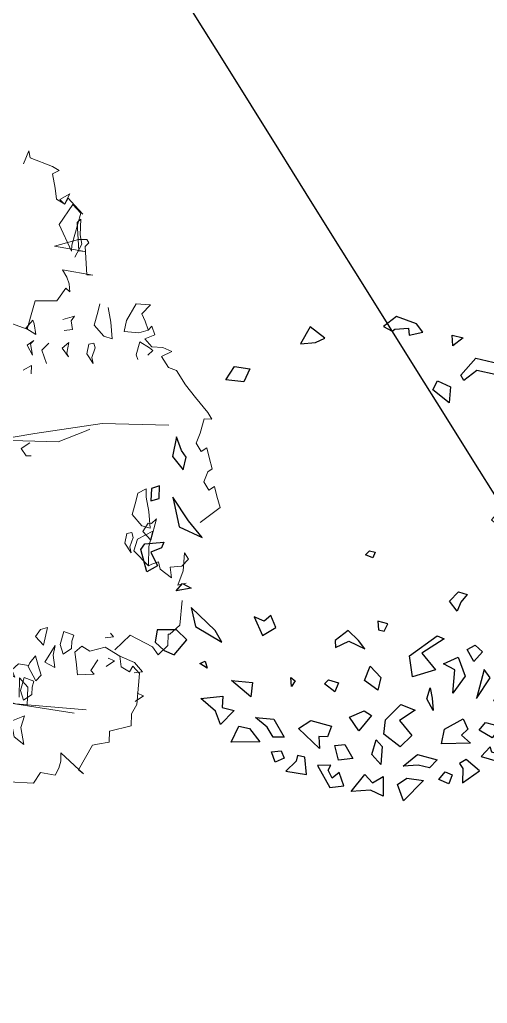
# Model space of a CAD drawing. Extents: x 604418 to 606014, y 1310869 to 1312555.
# Drawn here: x 605639.1 to 605643.42, y 1311132.29 to 1311141.39 of the extents above; entities that cross this region are included whole.
import ezdxf

# ---------------------------------------------------------------- set-up
doc = ezdxf.new("R2010")
doc.units = 0
doc.header["$MEASUREMENT"] = 0
doc.linetypes.add('SUBTERRANEO', pattern=[4.7625, 3.175, -1.5875])
doc.layers.get('0').update_dxf_attribs({"color": 10})
for name, color, linetype in [('0.CARTOGRAFIA', 8, 'Continuous'), ('LANDSCAPE', 94, 'Continuous'), ('VPORTS', 7, 'Continuous')]:
    doc.layers.add(name, color=color, linetype=linetype)
doc.styles.add('ATTR', font='romans.shx', dxfattribs={"width": 0.8, "height": 0.7})
doc.linetypes.add('RAYAXXX', pattern='A,0.8,["XXX",Standard,S=0.08,R=0,X=0,Y=-0.04],-0.22', length=1.02)

# ---------------------------------------------------------------- blocks, each defined once
blk = doc.blocks.new('mmmm')
at = {"color": 57, "lineweight": 5}
for points in [[(579174.2592, 1339733.9478), (579174.192, 1339733.9232), (579174.1333, 1339733.8943), (579174.0609, 1339733.9621), (579174.0541, 1339733.846), (579174.1896, 1339733.7748), (579174.2785, 1339733.7581), (579174.2853, 1339733.8742), (579174.2618, 1339733.9488), (579174.2312, 1339733.9774), (579174.2985, 1339734.0021), (579174.3332, 1339733.9237), (579174.3956, 1339733.9808), (579174.3986, 1339734.0691), (579174.4273, 1339734.144), (579174.4704, 1339734.0612), (579174.556, 1339734.1209), (579174.5783, 1339734.1843), (579174.6932, 1339734.2584), (579174.7913, 1339734.3417), (579174.91, 1339734.4439), (579174.9601, 1339734.4774), (579174.9608, 1339734.4172), (579175.0749, 1339734.3872), (579175.1575, 1339734.3587), (579175.2221, 1339734.3994), (579175.1921, 1339734.4453), (579175.2676, 1339734.4654), (579175.358, 1339734.4929), (579175.3826, 1339734.4574), (579175.4653, 1339734.4288), (579175.5299, 1339734.4695), (579175.4998, 1339734.5154), (579175.5753, 1339734.5356), (579175.6657, 1339734.5631), (579175.7898, 1339734.4078)], [(579176.1481, 1339734.0035), (579176.0329, 1339733.8844), (579175.9372, 1339733.9107), (579175.87, 1339734.0301), (579175.9947, 1339734.0035), (579176.1481, 1339734.0035), (579176.1346, 1339734.0317), (579176.1157, 1339734.0847), (579176.1731, 1339734.0979), (579176.2401, 1339734.1906), (579176.1539, 1339734.1775), (579176.1444, 1339734.2702), (579176.0869, 1339734.3232), (579176.036, 1339734.2885), (579176.1826, 1339734.2834), (579176.2978, 1339734.2436), (579176.2785, 1339734.31)], [(579176.4197, 1339734.2819), (579176.6163, 1339734.2668), (579176.6919, 1339734.1912), (579176.6919, 1339734.1761), (579176.7826, 1339734.1761), (579176.8582, 1339734.1005), (579176.7977, 1339734.0551), (579176.707, 1339733.8738), (579176.828, 1339733.7528)], [(579174.4625, 1339733.9515), (579174.4242, 1339733.9913), (579174.405, 1339733.9647), (579174.357, 1339733.8851), (579174.4625, 1339733.8588), (579174.5009, 1339733.8719)], [(579177.008, 1339733.9146), (579176.9985, 1339733.9808), (579176.9259, 1339733.9135), (579176.8779, 1339733.7942), (579176.8107, 1339733.675), (579176.8465, 1339733.5542), (579176.8083, 1339733.4881), (579176.8563, 1339733.4348), (579176.9329, 1339733.4483), (579177.0384, 1339733.4614), (579177.0286, 1339733.594), (579176.9999, 1339733.5674), (579176.9137, 1339733.6204)], [(579177.238, 1339733.9278), (579177.1901, 1339733.9942), (579177.1711, 1339733.941)], [(579176.8784, 1339733.7966), (579176.9648, 1339733.8097), (579177.003, 1339733.8759), (579176.9551, 1339733.9025), (579177.0125, 1339733.9555), (579177.2618, 1339733.9423), (579177.3385, 1339733.9025), (579177.4344, 1339733.9025), (579177.4821, 1339733.7301), (579177.5686, 1339733.7301), (579177.5875, 1339733.6374), (579177.5973, 1339733.5976), (579177.7984, 1339733.4916), (579177.8274, 1339733.5314), (579177.6642, 1339733.3459), (579177.7314, 1339733.3459), (579177.7889, 1339733.3327), (579177.8463, 1339733.3061), (579177.8274, 1339733.187), (579177.9135, 1339733.1338), (579177.9092, 1339732.9322)], [(579176.734, 1339733.675), (579176.7245, 1339733.7412), (579176.6958, 1339733.7148)], [(579176.9641, 1339733.6882), (579176.9161, 1339733.7546), (579176.8971, 1339733.7014)], [(579174.0625, 1339733.5569), (579174.1297, 1339733.5434), (579174.2351, 1339733.5171), (579174.3213, 1339733.5964), (579174.3405, 1339733.6628), (579174.2064, 1339733.6496), (579174.0915, 1339733.623)], [(579173.696, 1339733.3452), (579173.5906, 1339733.3982), (579173.5139, 1339733.3848), (579173.3887, 1339733.3855), (579173.4184, 1339733.3573), (579173.6448, 1339733.3769), (579173.6477, 1339733.426), (579173.6108, 1339733.1818), (579173.5517, 1339733.3721), (579173.5517, 1339733.4382), (579173.577, 1339733.4539), (579173.6067, 1339733.4257), (579173.8332, 1339733.4453), (579173.836, 1339733.4945), (579173.7991, 1339733.2502), (579173.8557, 1339733.2865), (579173.9111, 1339733.3065), (579173.9738, 1339733.3152), (579173.9441, 1339733.2801), (579174.029, 1339733.2248), (579174.0479, 1339733.2112), (579174.0533, 1339733.0386), (579174.1676, 1339733.0096), (579174.2821, 1339732.9802), (579174.2199, 1339732.7961)], [(579172.9588, 1339732.9146), (579172.8534, 1339732.9544), (579172.9108, 1339732.9678), (579172.9756, 1339733.1482), (579173.0044, 1339733.2011), (579173.0331, 1339733.1482), (579173.148, 1339733.1748), (579173.2344, 1339733.188), (579173.2726, 1339733.2541), (579173.2247, 1339733.2807), (579173.2821, 1339733.3337), (579173.3493, 1339733.4001)], [(579174.2064, 1339733.3315), (579174.1679, 1339733.3579)], [(579174.1679, 1339733.3579), (579174.1969, 1339733.2651)], [(579174.2736, 1339733.3447), (579174.2064, 1339733.3315)], [(579174.2831, 1339733.2786), (579174.2736, 1339733.3447)], [(579174.379, 1339733.3181), (579174.4652, 1339733.3049)], [(579174.4267, 1339733.2651), (579174.379, 1339733.3181)], [(579174.4939, 1339733.3181), (579174.4267, 1339733.2651)], [(579174.4652, 1339733.3049), (579174.4939, 1339733.3181)], [(579174.39, 1339733.1566), (579174.4475, 1339733.1037)], [(579174.4475, 1339733.1037), (579174.5529, 1339733.1435)], [(579174.2367, 1339733.0373), (579174.2079, 1339733.0241)], [(579174.3231, 1339733.0507), (579174.2367, 1339733.0373)], [(579174.2751, 1339732.9711), (579174.3231, 1339733.0507)], [(579174.3995, 1339733.0109), (579174.3708, 1339733.0373)], [(579174.3708, 1339733.0373), (579174.4093, 1339732.9843)], [(579174.4886, 1339733.0312), (579174.3995, 1339733.0109)], [(579174.4886, 1339733.0312), (579174.4093, 1339732.9843)], [(579175.2959, 1339733.0012), (579175.2959, 1339733.041)], [(579176.973, 1339733.0674), (579176.9635, 1339732.988), (579177.0115, 1339732.9351), (579177.0689, 1339732.9614), (579177.0115, 1339732.8687), (579177.0689, 1339732.8157), (579177.0784, 1339732.7229), (579177.1646, 1339732.7361), (579177.0977, 1339732.6433), (579177.0402, 1339732.6302), (579177.0592, 1339732.5772), (579177.0882, 1339732.5772), (579177.0689, 1339732.4844), (579177.0017, 1339732.4712), (579176.9348, 1339732.4578), (579177.0402, 1339732.418), (579177.0882, 1339732.3387), (579177.1551, 1339732.365), (579177.1359, 1339732.2857), (579177.0017, 1339732.2459), (579176.8773, 1339732.3121), (579176.9443, 1339732.365), (579177.0402, 1339732.418)], [(579177.294, 1339733.0661), (579177.1477, 1339733.0661), (579177.0747, 1339732.9987), (579177.2292, 1339732.9987)], [(579174.2079, 1339733.0241), (579174.2751, 1339732.9711)], [(579174.6393, 1339733.0241), (579174.5721, 1339733.0241)], [(579174.5721, 1339733.0241), (579174.6103, 1339732.9579)], [(579175.1905, 1339733.0278), (579175.2384, 1339732.9614)], [(579175.2384, 1339732.9614), (579175.2959, 1339733.0012)]]:
    blk.add_lwpolyline(points, dxfattribs=at)
at = {"color": 32, "lineweight": 5}
for points in [[(579175.5037, 1339731.5217), (579175.3343, 1339731.9662), (579175.1141, 1339733.0664), (579175.0198, 1339733.6008), (579175.0198, 1339734.1351)], [(579175.5342, 1339731.5281), (579175.4915, 1339731.6205), (579175.3972, 1339731.9348), (579175.2085, 1339732.312), (579175.177, 1339732.7835), (579175.177, 1339733.255), (579175.0827, 1339733.475), (579175.0682, 1339733.504)], [(579176.1292, 1339731.2863), (579176.3693, 1339731.7462), (579176.6237, 1339731.8719), (579176.6551, 1339732.0605), (579176.9067, 1339732.1234), (579177.1269, 1339732.312), (579177.1583, 1339732.5635), (579177.2841, 1339732.9721), (579177.3156, 1339733.5379)], [(579176.0576, 1339731.3061), (579176.2777, 1339731.7687), (579176.6551, 1339731.9977), (579176.8124, 1339732.092), (579177.1583, 1339732.2491), (579177.2212, 1339732.4692), (579177.3459, 1339733.4436)]]:
    blk.add_lwpolyline(points, dxfattribs=at)
at = {"color": 57, "lineweight": 5}
for points in [[(579175.7707, 1339734.0581), (579175.9431, 1339734.0185), (579175.8761, 1339733.9521), (579175.8089, 1339733.9919), (579175.8089, 1339734.0185)], [(579175.8485, 1339734.0092), (579175.7144, 1339733.996), (579175.5995, 1339733.9694), (579175.5323, 1339733.9694), (579175.5705, 1339733.9033), (579175.6377, 1339733.8898), (579175.7431, 1339733.8635), (579175.8293, 1339733.9428)], [(579175.887, 1339733.8635), (579175.9252, 1339733.8766), (579176.0019, 1339733.85), (579176.0499, 1339733.8635), (579175.9732, 1339733.8105), (579175.8965, 1339733.8237)], [(579174.4172, 1339733.5302), (579174.4939, 1339733.5036), (579174.5418, 1339733.5171), (579174.4652, 1339733.4641), (579174.3885, 1339733.4773), (579174.379, 1339733.5171)], [(579173.6003, 1339733.3186), (579173.648, 1339733.3186), (579173.4372, 1339733.2127), (579173.2743, 1339733.3186), (579173.3415, 1339733.3848)], [(579176.7221, 1339733.4217), (579176.6934, 1339733.3421), (579176.7988, 1339733.3157), (579176.8755, 1339733.3421), (579176.8275, 1339733.4085), (579176.7701, 1339733.4085)], [(579173.2743, 1339733.2525), (579173.1882, 1339733.292), (579173.2361, 1339733.2127)], [(579176.8083, 1339733.2759), (579176.9424, 1339733.1963), (579176.9846, 1339733.278), (579176.885, 1339733.2627)], [(579176.7411, 1339733.117), (579176.8083, 1339733.1832), (579176.6647, 1339733.2098), (579176.6836, 1339733.1565)], [(579176.9519, 1339733.0772), (579176.9809, 1339733.0638), (579177.0958, 1339733.1302), (579177.0478, 1339733.17), (579176.9712, 1339733.1434), (579176.8958, 1339733.1202)], [(579177.2042, 1339733.1005), (579177.1467, 1339733.1005), (579177.0988, 1339733.1136), (579177.0701, 1339733.034), (579177.1755, 1339733.0077), (579177.2522, 1339733.034)], [(579177.6066, 1339733.0475), (579177.4725, 1339733.0209), (579177.3765, 1339733.0475), (579177.4245, 1339732.9413), (579177.5492, 1339732.9679)]]:
    blk.add_lwpolyline(points, close=True, dxfattribs=at)
blk = doc.blocks.new('DEC1')
for points in [[(2.096443, 60.253408), (0.995445, 56.151728), (3.318161, 54.875548), (7.299967, 55.726328)], [(-10.286347, 57.002498), (-6.636353, 53.173978), (-4.977264, 55.300948), (-2.322731, 54.024758), (-2.654549, 58.704078), (-5.640907, 57.002498)], [(13.272677, 57.002498), (10.949967, 55.726328), (12.609047, 54.024758), (14.268137, 54.875548)], [(16.259037, 52.323198), (16.922667, 53.599378), (16.590857, 57.002498), (20.904477, 54.450148), (17.918117, 51.472418)], [(-17.825703, 50.144688), (-15.340965, 55.637398), (-11.893769, 55.475018), (-12.802246, 52.160138), (-14.540878, 53.429518), (-15.347061, 51.420148), (-14.679306, 50.283108)], [(2.654526, 51.897798), (6.304517, 49.345458), (10.949967, 51.047028), (8.959067, 52.748598), (6.304517, 51.897798)], [(21.568117, 51.047028), (27.209017, 53.173978), (29.531737, 50.621628), (26.545377, 48.920058), (26.213557, 51.047028), (24.222657, 50.196248), (23.890837, 48.920058)], [(-22.482173, 47.292998), (-22.915303, 48.664658), (-25.556323, 50.836408), (-20.701343, 52.081818), (-20.707443, 47.864548)], [(-2.654549, 51.047028), (-4.645447, 48.494678), (-3.318176, 45.091538), (-1.990913, 46.793108)], [(-27.902623, 48.490098), (-28.642653, 45.945318), (-26.266303, 45.915268), (-25.694743, 47.690008)], [(-12.70607, 49.248398), (-13.313744, 45.632738), (-10.937401, 45.602688), (-9.258873, 49.086028)], [(19.245397, 47.643888), (12.277227, 47.218508), (13.272677, 43.815368), (17.918117, 41.688418), (18.913577, 44.240768), (17.254487, 45.516938)], [(31.522627, 48.069288), (29.863537, 46.367708), (28.536287, 43.389968), (32.186277, 45.516938)], [(-17.061733, 46.095918), (-21.688173, 40.867878), (-18.577893, 39.165388), (-13.789101, 40.946228), (-14.889992, 43.454908), (-16.965533, 43.184148)], [(2.322716, 47.218508), (-1.327278, 43.815368), (-0.66365, 40.412228), (3.318161, 37.009098), (6.636337, 38.710668), (2.654526, 40.837618), (5.309077, 44.666158)], [(24.554477, 46.793108), (21.568117, 44.666158), (23.227197, 42.964588), (26.877177, 44.240768)], [(-38.104163, 42.886048), (-35.982343, 39.207198), (-33.437553, 39.947208), (-31.223573, 43.364378)], [(-31.801213, 37.372358), (-27.415503, 38.148518), (-25.333863, 42.636518), (-27.944843, 42.431948), (-29.220293, 39.953298)], [(25.549927, 37.859878), (32.186277, 39.561448), (34.177167, 43.389968), (33.181717, 35.307528), (29.199917, 34.882128)], [(36.831707, 44.240768), (35.836257, 42.539188), (37.163527, 41.263018), (40.481707, 41.688418)], [(-7.299988, 42.539188), (-9.290886, 39.136068), (-5.640907, 37.859878), (-3.981812, 39.136068)], [(40.813507, 40.412228), (40.481707, 39.136068), (42.804427, 37.434478), (45.458957, 37.859878)], [(-44.561383, 31.831348), (-39.273253, 31.705098), (-39.604093, 34.382268), (-36.824663, 35.356908), (-40.368063, 38.431048), (-41.276543, 35.116178)], [(10.949967, 39.136068), (9.622697, 36.158308), (10.618147, 33.605958), (10.949967, 36.158308)], [(37.495347, 38.285278), (35.836257, 35.732928), (38.158977, 34.031358), (41.477157, 34.031358), (38.158977, 35.307528)], [(23.890837, 30.202838), (21.568117, 37.009098), (25.218107, 32.329788)], [(-1.990913, 33.180578), (-4.977264, 30.628218), (-3.318176, 27.225088), (-0.99546, 30.202838)], [(15.927217, 35.307528), (16.922667, 29.777438), (14.268137, 28.075868), (17.918117, 26.799688), (19.245397, 31.479008)], [(29.531737, 34.031358), (28.536287, 31.053608), (36.499887, 31.479008), (33.181717, 34.456738)], [(-32.518103, 32.329788), (-36.831723, 28.075868), (-31.854473, 28.926648)], [(-12.277245, 32.755178), (-14.599968, 30.628218), (-13.604515, 29.777438), (-11.2818, 30.628218)], [(44.795317, 26.374298), (42.804427, 28.075868), (42.472607, 29.777438), (43.799877, 31.053608), (46.454417, 29.352038)], [(-22.563583, 30.628218), (-22.563583, 28.501248), (-21.568133, 29.352038)], [(6.636337, 30.628218), (6.304517, 25.523518), (13.272677, 21.269598), (14.931767, 22.120378), (9.290877, 25.098128), (12.277227, 29.352038)], [(21.568117, 28.075868), (20.240847, 25.098128), (22.231747, 24.247348), (23.890837, 25.948898)], [(29.863537, 27.650488), (28.536287, 22.971158), (30.527177, 17.441068), (32.186277, 20.418808), (29.863537, 22.120378)], [(35.504437, 27.650488), (36.168077, 22.120378), (39.154437, 21.694998), (40.813507, 23.821948)], [(49.772577, 26.799688), (48.445307, 25.098128), (50.436227, 23.396548), (53.754397, 25.523518)], [(-42.472623, 24.672728), (-44.131713, 23.396548), (-42.804433, 22.971158)], [(-5.640907, 20.844198), (-7.963623, 18.291858), (-11.2818, 20.418808), (-11.2818, 22.120378), (-7.963623, 20.844198), (-4.313629, 22.971158)], [(46.454417, 20.844198), (44.463497, 22.120378), (42.472607, 21.269598), (42.804427, 19.568028), (45.458957, 19.142638)], [(-52.427143, 19.568028), (-50.104423, 20.844198), (-46.786243, 17.441068), (-49.108973, 14.888718), (-53.754413, 14.463338), (-54.418043, 17.441068)], [(-0.66365, 18.717258), (0.663628, 19.142638), (1.659081, 17.441068), (-0.66365, 16.590288)], [(51.099847, 20.418808), (52.095307, 16.590288), (56.077117, 13.187148), (54.418027, 17.866458)], [(-45.127153, 9.784018), (-44.463523, 14.463338), (-38.490813, 18.717258), (-39.818083, 15.739508)], [(-30.195383, 13.187148), (-28.536293, 17.866458), (-25.218123, 16.164898), (-26.213573, 13.187148), (-27.872663, 14.463338)], [(40.481707, 17.015668), (43.799877, 11.910978), (41.477157, 8.507848), (41.145337, 11.910978)], [(18.581767, 15.739508), (16.922667, 13.187148), (19.245397, 11.060198), (21.236297, 11.910978), (19.577217, 13.612548)], [(48.777127, 16.164898), (48.445307, 12.761768), (50.768037, 11.060198), (52.095307, 13.187148)], [(29.531737, 7.231658), (31.854457, 4.679318), (32.186277, 0), (35.504437, 3.403137), (33.513537, 9.784018)], [(46.454417, 6.380878), (46.122607, 4.679318), (43.468057, 5.104708), (43.799877, 7.657058)], [(52.095307, 5.955488), (54.086217, 3.403137), (55.745307, 4.679318), (54.418027, 8.082458)], [(-48.445333, 5.530108), (-46.786243, 3.828518), (-44.795343, 5.104708)], [(-52.427143, -0.850769), (-55.081683, 0.4254), (-56.077133, -5.104706), (-55.081683, -6.380875), (-50.436243, -6.380875), (-51.099873, -5.104706), (-53.754413, -4.253914)], [(-0.66365, 1.276169), (-2.322731, 0.4254), (-1.327278, -0.425384), (0, 0)], [(49.440767, 0.4254), (49.772577, -4.679306), (43.799877, -7.231651), (47.449857, -3.828529)], [(30.195357, -3.828529), (28.536287, -5.53009), (29.863537, -6.806266)], [(-47.449883, -17.015672), (-46.454433, -9.784004), (-41.145353, -6.806266), (-44.131713, -11.06018)], [(50.436227, -9.784004), (51.099847, -13.187141), (53.754397, -13.187141), (55.413487, -10.634796), (53.090757, -11.06018)], [(47.118057, -15.739494), (45.127137, -17.866462), (46.122607, -22.120372), (48.445307, -19.568022)], [(-50.768053, -17.015672), (-50.436243, -19.993412), (-52.427143, -19.568022), (-52.758963, -16.590282)], [(-45.458983, -31.478992), (-46.786243, -26.799672), (-44.463523, -23.396552), (-43.468073, -26.374292), (-44.463523, -28.075852)], [(48.113497, -26.799672), (45.127137, -28.501252), (45.458957, -32.755162), (47.118057, -30.202822)], [(20.572657, -34.456732), (16.922667, -37.859872), (18.249947, -39.986832), (21.236297, -38.285262)], [(38.158977, -36.583692), (38.822617, -39.136042), (45.127137, -37.434482)], [(24.554477, -39.561442), (23.890837, -40.837612), (27.872647, -44.666142), (34.508987, -42.539172), (32.186277, -40.412222), (27.872647, -41.688402)], [(-28.204473, -43.389972), (-32.518103, -44.240752), (-30.195383, -47.218492), (-26.545393, -46.367702)], [(22.563567, -50.621622), (25.218107, -49.770842), (22.563567, -48.069272)], [(-11.2818, -55.300932), (-13.936333, -51.472412), (-10.286347, -51.472412), (-7.963623, -52.323192)], [(9.622697, -56.151712), (6.304517, -54.024762), (8.295417, -52.748592), (8.959067, -53.173982), (12.277227, -53.173982), (12.277227, -51.472412), (15.595407, -51.897802), (14.268137, -54.024762)]]:
    blk.add_lwpolyline(points, close=True)
at = {"style": 'ATTR', "width": 0.8, "flags": 9}
blk.add_attdef('ESTCODE', (0, 0), '', height=0.7, dxfattribs=at)

msp = doc.modelspace()

# ---------------------------------------------------------------- linework, layer by layer
at = {"color": 32}
for centre in [(607554.0407, 1312334.0046), (607547.3382, 1312328.4228)]:
    msp.add_arc(centre, 2239.8813, 211.2750386, 214.7514288, dxfattribs=at)
at = {"color": 7, "linetype": 'SUBTERRANEO'}
msp.add_arc((607550.6501, 1312331.3874), 2239.8813, 211.2750386, 214.7514288, dxfattribs=at)
at = {"layer": 'VPORTS', "color": 251, "linetype": 'RAYAXXX', "ltscale": 10}
msp.add_arc((607542.2288, 1312325.2078), 2239.8813, 211.5963671, 214.7514288, dxfattribs=at)

# ---------------------------------------------------------------- block references
at = {"layer": '0.CARTOGRAFIA', "color": 7, "linetype": 'Continuous', "xscale": 1.15518419973696, "yscale": 1.15518419973696, "zscale": 1.15518419973696, "rotation": 268.400513415946}
msp.add_blockref('mmmm', (-922721.1262, 2023129.56), dxfattribs=at)
at = {"layer": 'LANDSCAPE', "color": 8, "lineweight": 20, "xscale": -0.03841464664435604, "yscale": 0.03841464664558333, "zscale": 0.03841464664501817, "rotation": 184.5175679205783}
msp.add_blockref('DEC1', (605642.3838, 1311136.4669), dxfattribs=at)

doc.saveas('drawing.dxf')
